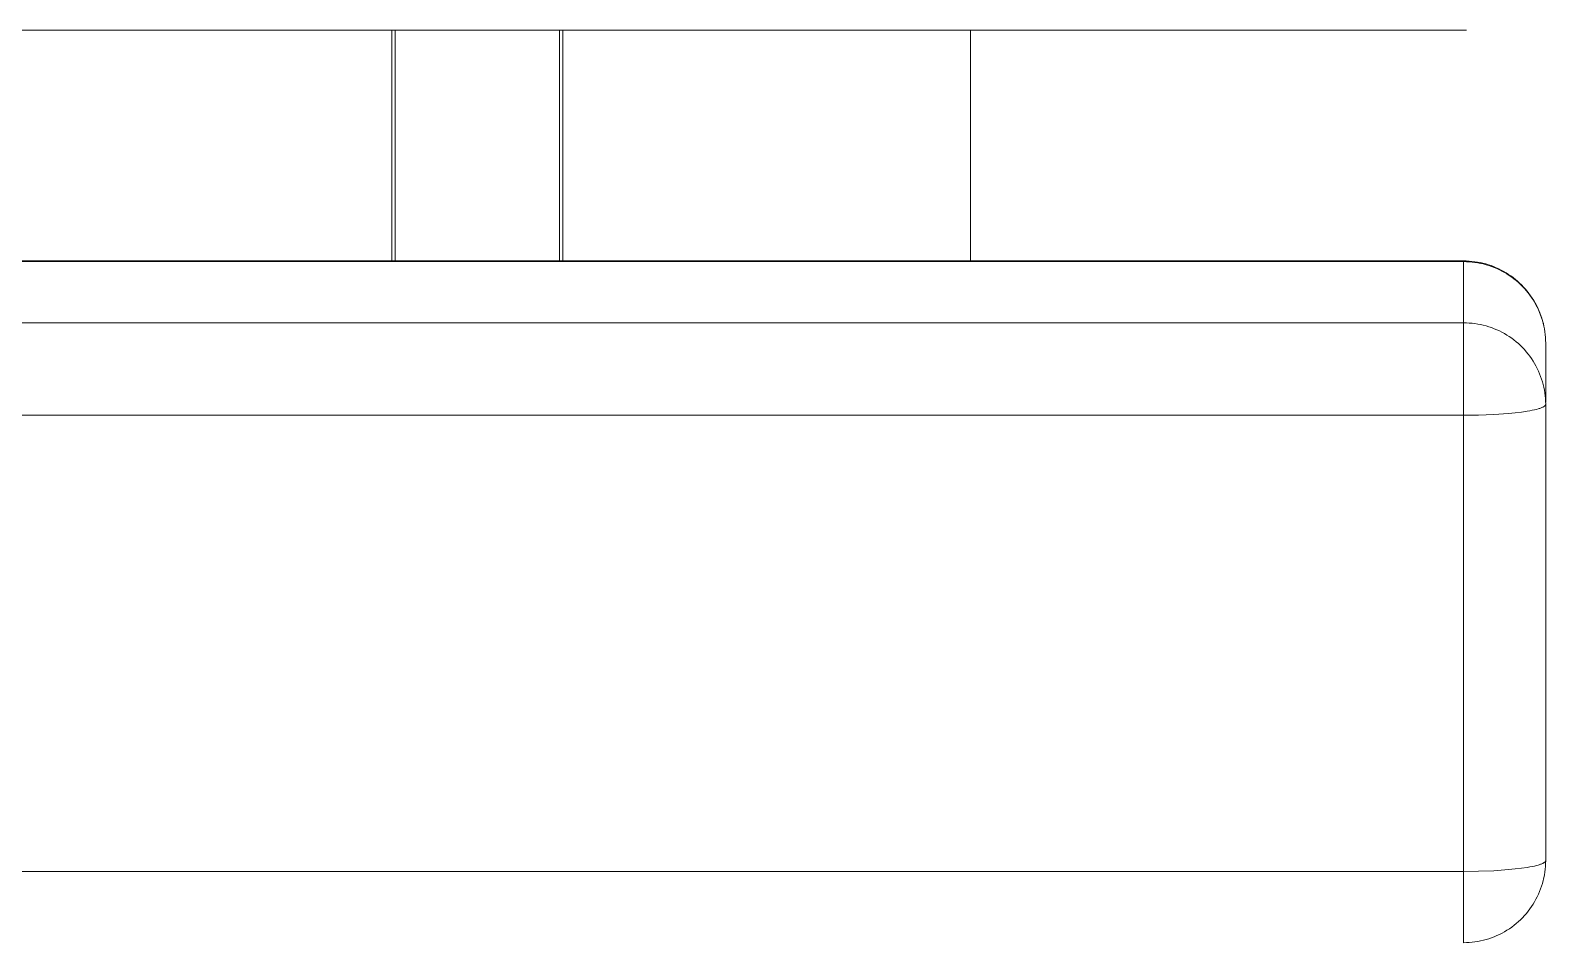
# Model space of a CAD drawing. Header units: millimetres. Extents: x -30 to 4992, y -440 to 3111.
# Drawn here: x 1850.8 to 1943, y 2963.4 to 3018.9 of the extents above; entities that cross this region are included whole.
import ezdxf

# ---------------------------------------------------------------- set-up
doc = ezdxf.new("R2010")
doc.units = ezdxf.units.MM
doc.layers.add('ZANO_R', color=7, linetype='Continuous', lineweight=0)

msp = doc.modelspace()

# ---------------------------------------------------------------- linework, layer by layer
at = {"layer": 'ZANO_R'}
for p, q in [((1938.016, 3018.901), (148.016, 3018.901)), ((1872.816, 3018.901), (1872.816, 3004.873)), ((1873.016, 3004.873), (1873.016, 3018.901)), ((1883.016, 3004.873), (1883.016, 3018.901)), ((1883.216, 3004.873), (1883.216, 3018.901)), ((1908.016, 3018.901), (1908.016, 3004.873)), ((1938.19, 3018.904), (1938.016, 3018.901)), ((148.016, 3004.873), (1938.016, 3004.873)), ((1938.016, 3004.829), (148.016, 3004.829)), ((1938.016, 3004.873), (1938.187, 3004.87)), ((1938.016, 3004.829), (1938.016, 3004.872)), ((1938.19, 3004.827), (1938.016, 3004.829)), ((1938.016, 3001.105), (1938.016, 3004.829)), ((1938.187, 3004.87), (1938.357, 3004.862)), ((1938.363, 3004.818), (1938.19, 3004.827)), ((1938.357, 3004.862), (1938.527, 3004.847)), ((1938.536, 3004.804), (1938.363, 3004.818)), ((1938.527, 3004.847), (1938.697, 3004.827)), ((1938.709, 3004.783), (1938.536, 3004.804)), ((1938.697, 3004.827), (1938.865, 3004.801)), ((1938.881, 3004.757), (1938.709, 3004.783)), ((1938.865, 3004.801), (1939.033, 3004.769)), ((1939.051, 3004.725), (1938.881, 3004.757)), ((1939.033, 3004.769), (1939.2, 3004.731)), ((1939.221, 3004.686), (1939.051, 3004.725)), ((1939.2, 3004.731), (1939.365, 3004.688)), ((1939.389, 3004.642), (1939.221, 3004.686)), ((1939.365, 3004.688), (1939.528, 3004.639)), ((1939.555, 3004.592), (1939.389, 3004.642)), ((1939.528, 3004.639), (1939.69, 3004.585)), ((1939.72, 3004.536), (1939.555, 3004.592)), ((1939.69, 3004.585), (1939.85, 3004.525)), ((1939.882, 3004.475), (1939.72, 3004.536)), ((1939.85, 3004.525), (1940.008, 3004.459)), ((1940.042, 3004.408), (1939.882, 3004.475)), ((1940.008, 3004.459), (1940.163, 3004.389)), ((1940.2, 3004.335), (1940.042, 3004.408)), ((1940.163, 3004.389), (1940.316, 3004.313)), ((1940.355, 3004.257), (1940.2, 3004.335)), ((1940.316, 3004.313), (1940.466, 3004.232)), ((1940.508, 3004.173), (1940.355, 3004.257)), ((1940.466, 3004.232), (1940.614, 3004.145)), ((1940.657, 3004.084), (1940.508, 3004.173)), ((1940.614, 3004.145), (1940.758, 3004.054)), ((1940.803, 3003.99), (1940.657, 3004.084)), ((1940.758, 3004.054), (1940.899, 3003.958)), ((1940.946, 3003.891), (1940.803, 3003.99)), ((1940.899, 3003.958), (1941.037, 3003.857)), ((1941.085, 3003.787), (1940.946, 3003.891)), ((1941.037, 3003.857), (1941.171, 3003.752)), ((1941.221, 3003.679), (1941.085, 3003.787)), ((1941.171, 3003.752), (1941.302, 3003.642)), ((1941.352, 3003.565), (1941.221, 3003.679)), ((1941.302, 3003.642), (1941.429, 3003.527)), ((1941.48, 3003.447), (1941.352, 3003.565)), ((1941.429, 3003.527), (1941.551, 3003.409)), ((1941.603, 3003.325), (1941.48, 3003.447)), ((1941.551, 3003.409), (1941.67, 3003.286)), ((1941.722, 3003.198), (1941.603, 3003.325)), ((1941.67, 3003.286), (1941.784, 3003.159)), ((1941.837, 3003.068), (1941.722, 3003.198)), ((1941.784, 3003.159), (1941.894, 3003.029)), ((1941.947, 3002.933), (1941.837, 3003.068)), ((1941.894, 3003.029), (1942, 3002.894)), ((1942.052, 3002.795), (1941.947, 3002.933)), ((1942, 3002.894), (1942.101, 3002.757)), ((1942.152, 3002.653), (1942.052, 3002.795)), ((1942.101, 3002.757), (1942.197, 3002.616)), ((1942.248, 3002.508), (1942.152, 3002.653)), ((1942.197, 3002.616), (1942.288, 3002.471)), ((1942.338, 3002.359), (1942.248, 3002.508)), ((1942.288, 3002.471), (1942.374, 3002.324)), ((1942.423, 3002.208), (1942.338, 3002.359)), ((1942.374, 3002.324), (1942.455, 3002.174)), ((1942.502, 3002.053), (1942.423, 3002.208)), ((1942.455, 3002.174), (1942.531, 3002.021)), ((1942.576, 3001.896), (1942.502, 3002.053)), ((1942.531, 3002.021), (1942.602, 3001.865)), ((1942.645, 3001.736), (1942.576, 3001.896)), ((1942.602, 3001.865), (1942.667, 3001.708)), ((1942.708, 3001.574), (1942.645, 3001.736)), ((1942.667, 3001.708), (1942.727, 3001.548)), ((148.016, 3001.105), (1938.016, 3001.105)), ((1938.19, 3001.103), (1938.016, 3001.105)), ((1938.016, 2995.485), (1938.016, 3001.105)), ((1938.363, 3001.095), (1938.19, 3001.103)), ((1938.536, 3001.08), (1938.363, 3001.095)), ((1938.709, 3001.06), (1938.536, 3001.08)), ((1938.881, 3001.034), (1938.709, 3001.06)), ((1939.051, 3001.001), (1938.881, 3001.034)), ((1939.221, 3000.963), (1939.051, 3001.001)), ((1939.389, 3000.919), (1939.221, 3000.963)), ((1939.555, 3000.869), (1939.389, 3000.919)), ((1939.72, 3000.813), (1939.555, 3000.869)), ((1939.882, 3000.751), (1939.72, 3000.813)), ((1940.042, 3000.684), (1939.882, 3000.751)), ((1940.2, 3000.611), (1940.042, 3000.684)), ((1942.765, 3001.41), (1942.708, 3001.574)), ((1942.727, 3001.548), (1942.782, 3001.386)), ((1942.817, 3001.244), (1942.765, 3001.41)), ((1942.782, 3001.386), (1942.83, 3001.222)), ((1942.863, 3001.077), (1942.817, 3001.244)), ((1942.83, 3001.222), (1942.874, 3001.057)), ((1942.902, 3000.908), (1942.863, 3001.077)), ((1942.874, 3001.057), (1942.911, 3000.891)), ((1942.936, 3000.737), (1942.902, 3000.908)), ((1942.964, 3000.566), (1942.936, 3000.737)), ((1940.355, 3000.533), (1940.2, 3000.611)), ((1940.508, 3000.45), (1940.355, 3000.533)), ((1940.657, 3000.361), (1940.508, 3000.45)), ((1940.803, 3000.267), (1940.657, 3000.361)), ((1940.946, 3000.168), (1940.803, 3000.267)), ((1941.085, 3000.064), (1940.946, 3000.168)), ((1941.221, 2999.955), (1941.085, 3000.064)), ((1941.352, 2999.842), (1941.221, 2999.955)), ((1941.48, 2999.724), (1941.352, 2999.842)), ((1942.986, 3000.393), (1942.964, 3000.566)), ((1943.002, 3000.22), (1942.986, 3000.393)), ((1943.012, 3000.047), (1943.002, 3000.22)), ((1943.016, 2999.873), (1943.012, 3000.047)), ((1943.016, 2999.873), (1943.016, 2996.26)), ((1941.603, 2999.601), (1941.48, 2999.724)), ((1941.722, 2999.475), (1941.603, 2999.601)), ((1941.837, 2999.344), (1941.722, 2999.475)), ((1941.947, 2999.21), (1941.837, 2999.344)), ((1942.052, 2999.071), (1941.947, 2999.21)), ((1942.152, 2998.929), (1942.052, 2999.071)), ((1942.248, 2998.784), (1942.152, 2998.929)), ((1942.338, 2998.636), (1942.248, 2998.784)), ((1942.423, 2998.484), (1942.338, 2998.636)), ((1942.502, 2998.33), (1942.423, 2998.484)), ((1942.576, 2998.172), (1942.502, 2998.33)), ((1942.645, 2998.013), (1942.576, 2998.172)), ((1942.708, 2997.851), (1942.645, 2998.013)), ((1942.765, 2997.687), (1942.708, 2997.851)), ((1942.817, 2997.521), (1942.765, 2997.687)), ((1942.863, 2997.353), (1942.817, 2997.521)), ((1942.902, 2997.184), (1942.863, 2997.353)), ((1942.936, 2997.014), (1942.902, 2997.184)), ((1942.964, 2996.842), (1942.936, 2997.014)), ((1942.957, 2996.048), (1942.961, 2996.052)), ((1942.961, 2996.052), (1942.966, 2996.056)), ((1942.986, 2996.67), (1942.964, 2996.842)), ((1942.966, 2996.056), (1942.97, 2996.06)), ((1942.97, 2996.06), (1942.973, 2996.063)), ((1942.973, 2996.063), (1942.977, 2996.067)), ((1942.977, 2996.067), (1942.981, 2996.071)), ((1942.981, 2996.071), (1942.984, 2996.075)), ((1942.984, 2996.075), (1942.987, 2996.079)), ((1943.002, 2996.497), (1942.986, 2996.67)), ((1942.987, 2996.079), (1942.99, 2996.082)), ((1942.99, 2996.082), (1942.993, 2996.086)), ((1942.993, 2996.086), (1942.996, 2996.09)), ((1942.996, 2996.09), (1942.998, 2996.094)), ((1942.998, 2996.094), (1943, 2996.098)), ((1943, 2996.098), (1943.003, 2996.101)), ((1943.012, 2996.323), (1943.002, 2996.497)), ((1943.003, 2996.101), (1943.005, 2996.105)), ((1943.005, 2996.105), (1943.006, 2996.109)), ((1943.006, 2996.109), (1943.008, 2996.113)), ((1943.008, 2996.113), (1943.01, 2996.116)), ((1943.01, 2996.116), (1943.011, 2996.12)), ((1943.011, 2996.12), (1943.012, 2996.124)), ((1943.016, 2996.15), (1943.012, 2996.323)), ((1943.012, 2996.124), (1943.013, 2996.128)), ((1943.013, 2996.128), (1943.014, 2996.131)), ((1943.014, 2996.131), (1943.015, 2996.135)), ((1943.015, 2996.139), (1943.016, 2996.142)), ((1943.015, 2996.135), (1943.015, 2996.139)), ((1943.016, 2996.146), (1943.016, 2996.15)), ((1943.016, 2996.142), (1943.016, 2996.146)), ((1943.016, 2996.135), (1943.016, 2968.398)), ((1938.016, 2995.485), (148.016, 2995.485)), ((1938.016, 2995.485), (1938.926, 2995.496)), ((1938.016, 2967.734), (1938.016, 2995.485)), ((1938.926, 2995.496), (1939.856, 2995.532)), ((1939.856, 2995.532), (1940.752, 2995.593)), ((1940.752, 2995.593), (1941.167, 2995.634)), ((1941.167, 2995.634), (1941.551, 2995.68)), ((1941.551, 2995.68), (1941.898, 2995.731)), ((1941.898, 2995.731), (1942.055, 2995.758)), ((1942.055, 2995.758), (1942.201, 2995.786)), ((1942.201, 2995.786), (1942.335, 2995.815)), ((1942.335, 2995.815), (1942.457, 2995.844)), ((1942.457, 2995.844), (1942.567, 2995.874)), ((1942.567, 2995.874), (1942.618, 2995.89)), ((1942.618, 2995.89), (1942.665, 2995.905)), ((1942.665, 2995.905), (1942.709, 2995.92)), ((1942.709, 2995.92), (1942.75, 2995.936)), ((1942.75, 2995.936), (1942.788, 2995.951)), ((1942.788, 2995.951), (1942.823, 2995.967)), ((1942.823, 2995.967), (1942.839, 2995.975)), ((1942.839, 2995.975), (1942.855, 2995.982)), ((1942.855, 2995.982), (1942.87, 2995.99)), ((1942.87, 2995.99), (1942.884, 2995.998)), ((1942.884, 2995.998), (1942.897, 2996.006)), ((1942.897, 2996.006), (1942.909, 2996.013)), ((1942.909, 2996.013), (1942.921, 2996.021)), ((1942.921, 2996.021), (1942.932, 2996.029)), ((1942.932, 2996.029), (1942.943, 2996.036)), ((1942.943, 2996.036), (1942.948, 2996.04)), ((1942.948, 2996.04), (1942.952, 2996.044)), ((1942.952, 2996.044), (1942.957, 2996.048)), ((1943.016, 2968.395), (1943.016, 2968.398)), ((1943.016, 2968.391), (1943.016, 2968.395)), ((148.016, 2967.734), (1938.016, 2967.734)), ((1938.016, 2967.734), (1938.926, 2967.745)), ((1938.016, 2963.401), (1938.016, 2967.734)), ((1938.926, 2967.745), (1939.856, 2967.78)), ((1939.856, 2967.78), (1940.752, 2967.842)), ((1940.752, 2967.842), (1941.167, 2967.882)), ((1941.167, 2967.882), (1941.551, 2967.928)), ((1941.551, 2967.928), (1941.898, 2967.979)), ((1941.898, 2967.979), (1942.055, 2968.007)), ((1942.055, 2968.007), (1942.201, 2968.035)), ((1942.201, 2968.035), (1942.335, 2968.063)), ((1942.335, 2968.063), (1942.457, 2968.093)), ((1942.457, 2968.093), (1942.567, 2968.123)), ((1942.567, 2968.123), (1942.618, 2968.138)), ((1942.618, 2968.138), (1942.665, 2968.154)), ((1942.665, 2968.154), (1942.709, 2968.169)), ((1942.709, 2968.169), (1942.75, 2968.185)), ((1942.75, 2968.185), (1942.788, 2968.2)), ((1942.788, 2968.2), (1942.823, 2968.215)), ((1942.823, 2968.215), (1942.839, 2968.223)), ((1942.839, 2968.223), (1942.855, 2968.231)), ((1942.855, 2968.231), (1942.87, 2968.239)), ((1942.87, 2968.239), (1942.884, 2968.247)), ((1942.884, 2968.247), (1942.897, 2968.254)), ((1942.897, 2968.254), (1942.909, 2968.262)), ((1942.938, 2967.517), (1942.904, 2967.346)), ((1942.909, 2968.262), (1942.921, 2968.27)), ((1942.921, 2968.27), (1942.932, 2968.277)), ((1942.932, 2968.277), (1942.943, 2968.285)), ((1942.965, 2967.689), (1942.938, 2967.517)), ((1942.943, 2968.285), (1942.948, 2968.289)), ((1942.948, 2968.289), (1942.952, 2968.293)), ((1942.952, 2968.293), (1942.957, 2968.297)), ((1942.957, 2968.297), (1942.961, 2968.301)), ((1942.961, 2968.301), (1942.966, 2968.304)), ((1942.987, 2967.862), (1942.965, 2967.689)), ((1942.966, 2968.304), (1942.97, 2968.308)), ((1942.97, 2968.308), (1942.973, 2968.312)), ((1942.973, 2968.312), (1942.977, 2968.316)), ((1942.977, 2968.316), (1942.981, 2968.32)), ((1942.981, 2968.32), (1942.984, 2968.324)), ((1942.984, 2968.324), (1942.987, 2968.327)), ((1942.987, 2968.327), (1942.99, 2968.331)), ((1943.003, 2968.036), (1942.987, 2967.862)), ((1942.99, 2968.331), (1942.993, 2968.335)), ((1942.993, 2968.335), (1942.996, 2968.339)), ((1942.996, 2968.339), (1942.998, 2968.342)), ((1942.998, 2968.342), (1943, 2968.346)), ((1943, 2968.346), (1943.003, 2968.35)), ((1943.003, 2968.35), (1943.005, 2968.354)), ((1943.012, 2968.21), (1943.003, 2968.036)), ((1943.005, 2968.354), (1943.006, 2968.358)), ((1943.006, 2968.358), (1943.008, 2968.361)), ((1943.008, 2968.361), (1943.01, 2968.365)), ((1943.01, 2968.365), (1943.011, 2968.369)), ((1943.011, 2968.369), (1943.012, 2968.373)), ((1943.016, 2968.384), (1943.012, 2968.21)), ((1943.012, 2968.373), (1943.013, 2968.376)), ((1943.013, 2968.376), (1943.014, 2968.38)), ((1943.014, 2968.38), (1943.015, 2968.384)), ((1943.015, 2968.387), (1943.016, 2968.391)), ((1943.015, 2968.384), (1943.015, 2968.387)), ((1942.71, 2966.678), (1942.648, 2966.515)), ((1942.767, 2966.842), (1942.71, 2966.678)), ((1942.819, 2967.009), (1942.767, 2966.842)), ((1942.864, 2967.177), (1942.819, 2967.009)), ((1942.904, 2967.346), (1942.864, 2967.177)), ((1942.884, 2967.266), (1942.909, 2967.382)), ((1942.251, 2965.741), (1942.156, 2965.595)), ((1942.341, 2965.89), (1942.251, 2965.741)), ((1942.426, 2966.042), (1942.341, 2965.89)), ((1942.505, 2966.197), (1942.426, 2966.042)), ((1942.579, 2966.355), (1942.505, 2966.197)), ((1942.648, 2966.515), (1942.579, 2966.355)), ((1941.484, 2964.797), (1941.356, 2964.678)), ((1941.607, 2964.92), (1941.484, 2964.797)), ((1941.726, 2965.047), (1941.607, 2964.92)), ((1941.841, 2965.178), (1941.726, 2965.047)), ((1941.951, 2965.313), (1941.841, 2965.178)), ((1942.056, 2965.452), (1941.951, 2965.313)), ((1942.156, 2965.595), (1942.056, 2965.452)), ((1940.046, 2963.829), (1939.886, 2963.761)), ((1940.204, 2963.903), (1940.046, 2963.829)), ((1940.359, 2963.982), (1940.204, 2963.903)), ((1940.512, 2964.066), (1940.359, 2963.982)), ((1940.661, 2964.155), (1940.512, 2964.066)), ((1940.807, 2964.25), (1940.661, 2964.155)), ((1940.95, 2964.35), (1940.807, 2964.25)), ((1941.089, 2964.455), (1940.95, 2964.35)), ((1941.225, 2964.564), (1941.089, 2964.455)), ((1941.356, 2964.678), (1941.225, 2964.564)), ((1938.19, 2963.401), (1938.016, 2963.398)), ((1938.016, 2963.401), (1938.016, 2963.399)), ((1938.364, 2963.411), (1938.19, 2963.401)), ((1938.538, 2963.426), (1938.364, 2963.411)), ((1938.71, 2963.447), (1938.538, 2963.426)), ((1938.883, 2963.474), (1938.71, 2963.447)), ((1939.054, 2963.507), (1938.883, 2963.474)), ((1939.223, 2963.546), (1939.054, 2963.507)), ((1939.392, 2963.591), (1939.223, 2963.546)), ((1939.558, 2963.642), (1939.392, 2963.591)), ((1939.723, 2963.699), (1939.558, 2963.642)), ((1939.886, 2963.761), (1939.723, 2963.699))]:
    msp.add_line(p, q, dxfattribs=at)

doc.saveas('drawing.dxf')
